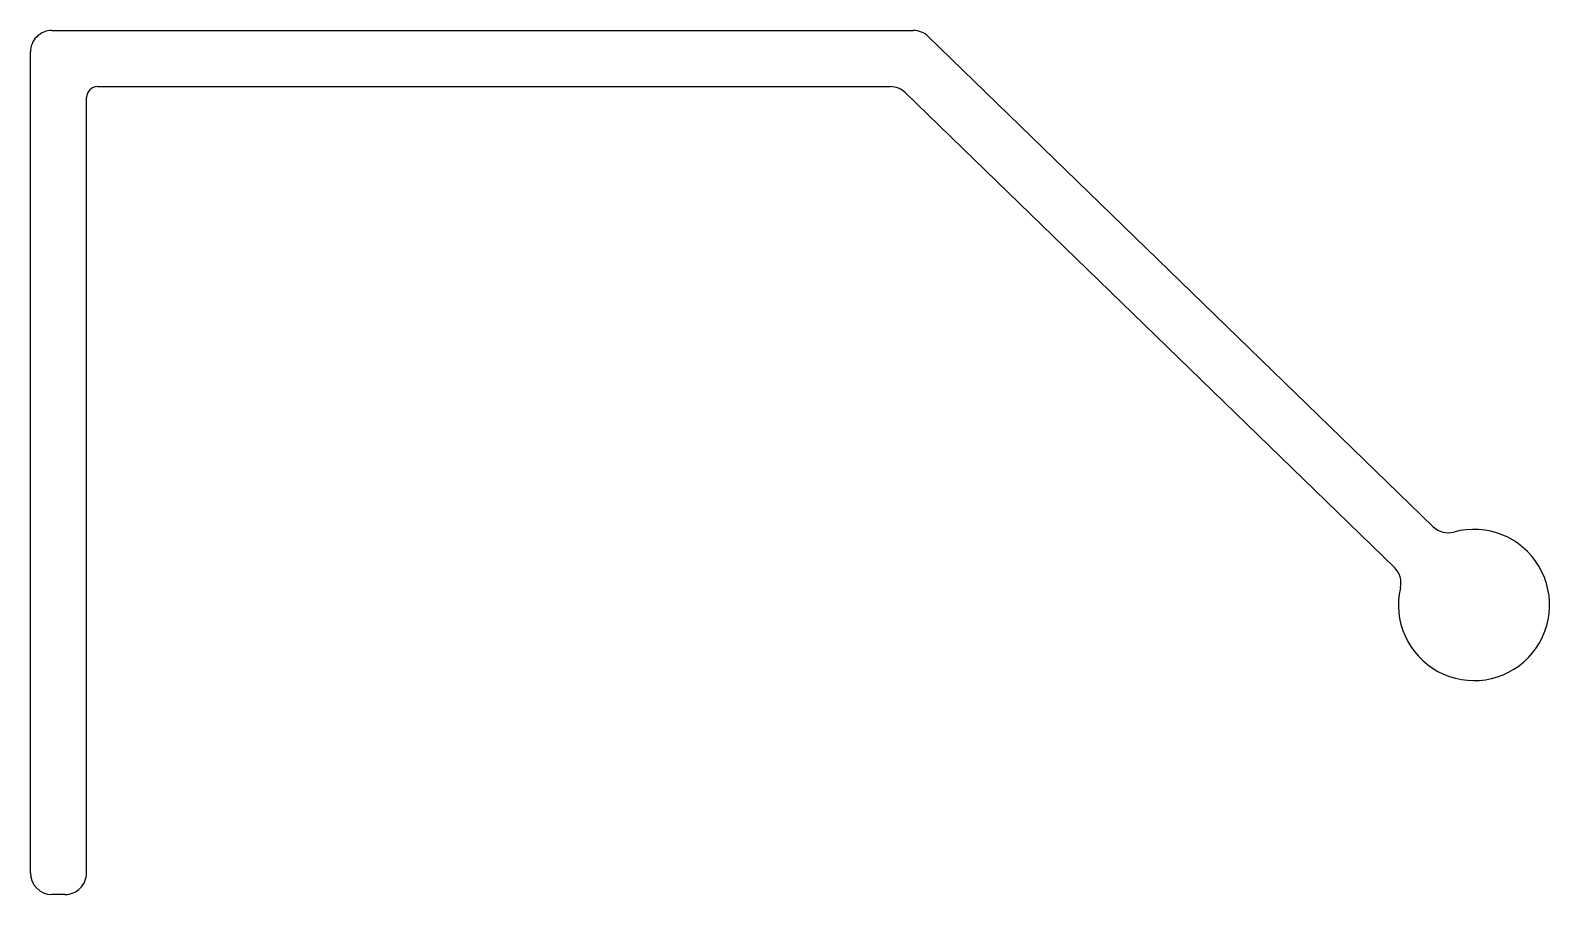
# Model space of a CAD drawing. Extents: x 890.6 to 925.8, y 381.8 to 401.8.
import ezdxf

# ---------------------------------------------------------------- set-up
doc = ezdxf.new("R2010")
doc.units = 0
doc.layers.get('0').update_dxf_attribs({"linetype": 'CONTINUOUS'})

msp = doc.modelspace()

# ---------------------------------------------------------------- linework, layer by layer
at = {"linetype": 'CONTINUOUS'}
for p, q in [((891.098, 401.771), (911.038, 401.769)), ((911.386, 401.628), (923.075, 390.284)), ((890.598, 382.271), (890.598, 401.271)), ((892.148, 400.47), (910.51, 400.469)), ((910.859, 400.328), (922.177, 389.343)), ((891.898, 382.271), (891.898, 400.22)), ((891.398, 381.771), (891.098, 381.771))]:
    msp.add_line(p, q, dxfattribs=at)
for centre, radius, start, end in [((891.098, 401.271), 0.5, 89.9952, 180), ((911.037, 401.269), 0.5, 45.8597, 89.9952), ((892.148, 400.22), 0.25, 89.9952, 180), ((910.51, 399.969), 0.5, 45.8597, 89.9952), ((924.02, 388.473), 1.75, 166.8618, 105.3853), ((923.423, 390.643), 0.5, 225.8597, 285.3853), ((921.829, 388.985), 0.5, 346.8618, 45.8597), ((891.098, 382.271), 0.5, 180, 269.9951), ((891.398, 382.271), 0.5, 269.9951, 0)]:
    msp.add_arc(centre, radius, start, end, dxfattribs=at)

doc.saveas('drawing.dxf')
